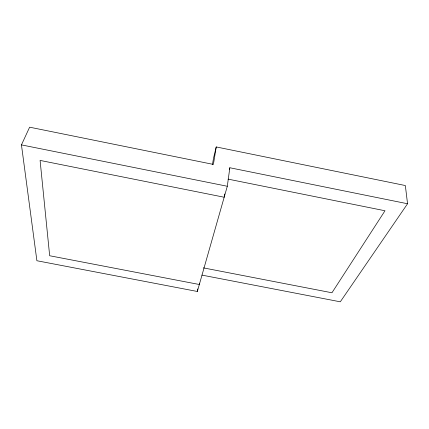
<?xml version="1.0" encoding="UTF-8"?>
<svg xmlns="http://www.w3.org/2000/svg" width="429" height="429" viewBox="0 0 429 429"><rect width="100%" height="100%" fill="white"/><g stroke="black" fill="none" stroke-linecap="round" stroke-linejoin="round"><path stroke-width="0.64" d="M216.232 146.938L213.406 164.42L29.628 127.188L21.45 144.889L36.894 260.735L197.345 291.473L227.306 186.261L229.831 167.75L407.55 203.754L405.341 185.542L216.232 146.938L213.503 158.226L212.452 164.666M224.635 193.956L224.179 197.238L40.09 160.419L49.667 255.743L199.335 284.502L199.533 283.199M197.345 291.473L197.748 288.894M229.317 169.6L229.831 167.75M407.55 203.754L340.294 301.812L201.93 275.107M203.266 267.852L331.949 292.771L385.001 210.757L228.046 179.118M21.45 144.889L227.306 186.261"/></g></svg>
